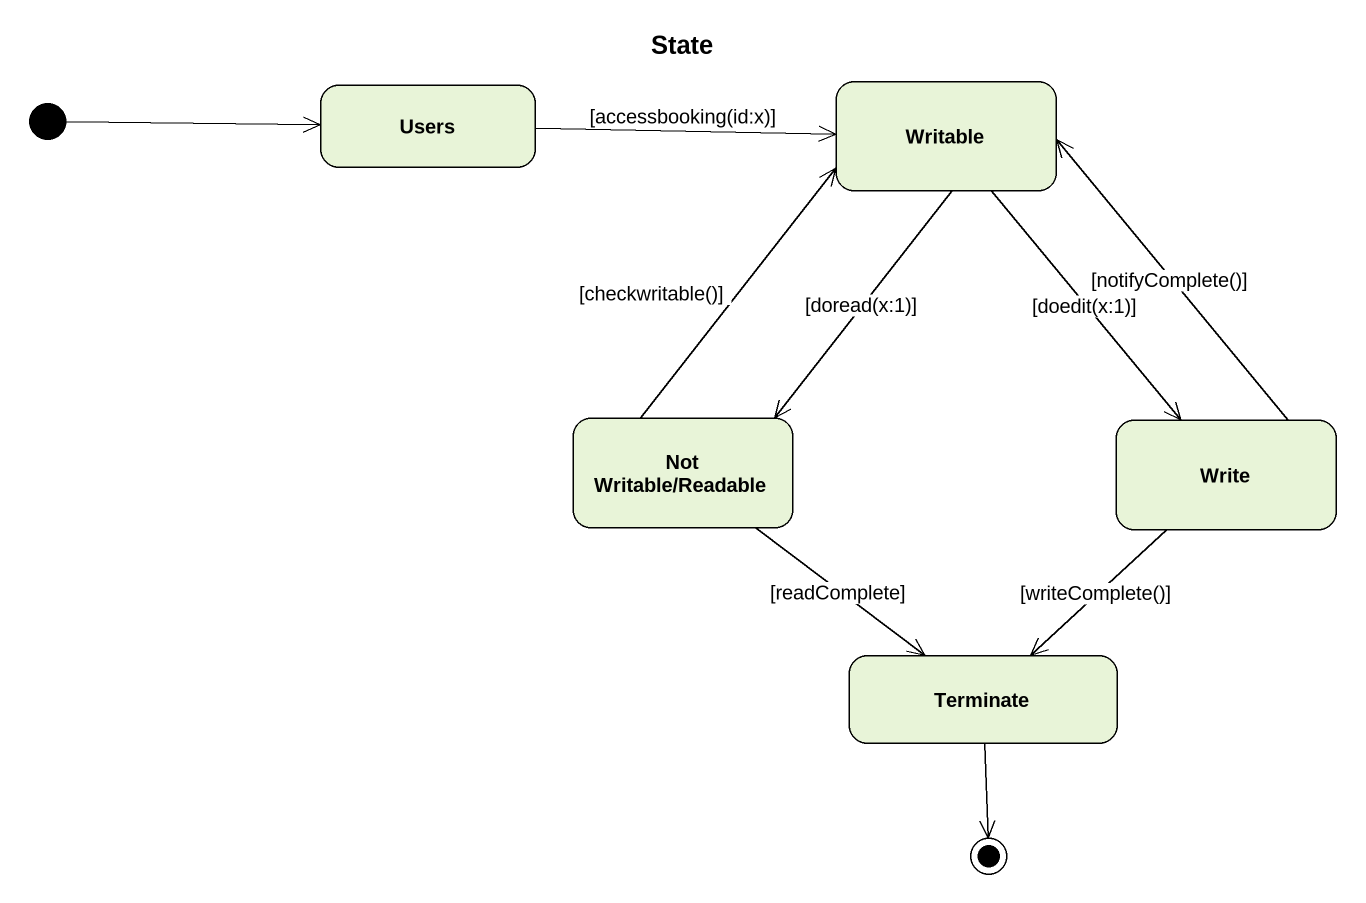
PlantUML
@startuml
title State
hide empty description
state Users
state Writable
state "Not Writable/Readable" as Not_Writable_Readable
state Write
state Terminate
[*] -right-> Users
Users -right-> Writable : [accessbooking(id:x)]
Writable --> Not_Writable_Readable : [doread(x:1)]
Writable --> Write : [doedit(x:1)]
Not_Writable_Readable -up-> Writable : [checkwritable()]
Not_Writable_Readable --> Terminate : [readComplete]
Write -up-> Writable : [notifyComplete()]
Write --> Terminate : [writeComplete()]
Terminate --> [*]
@enduml
